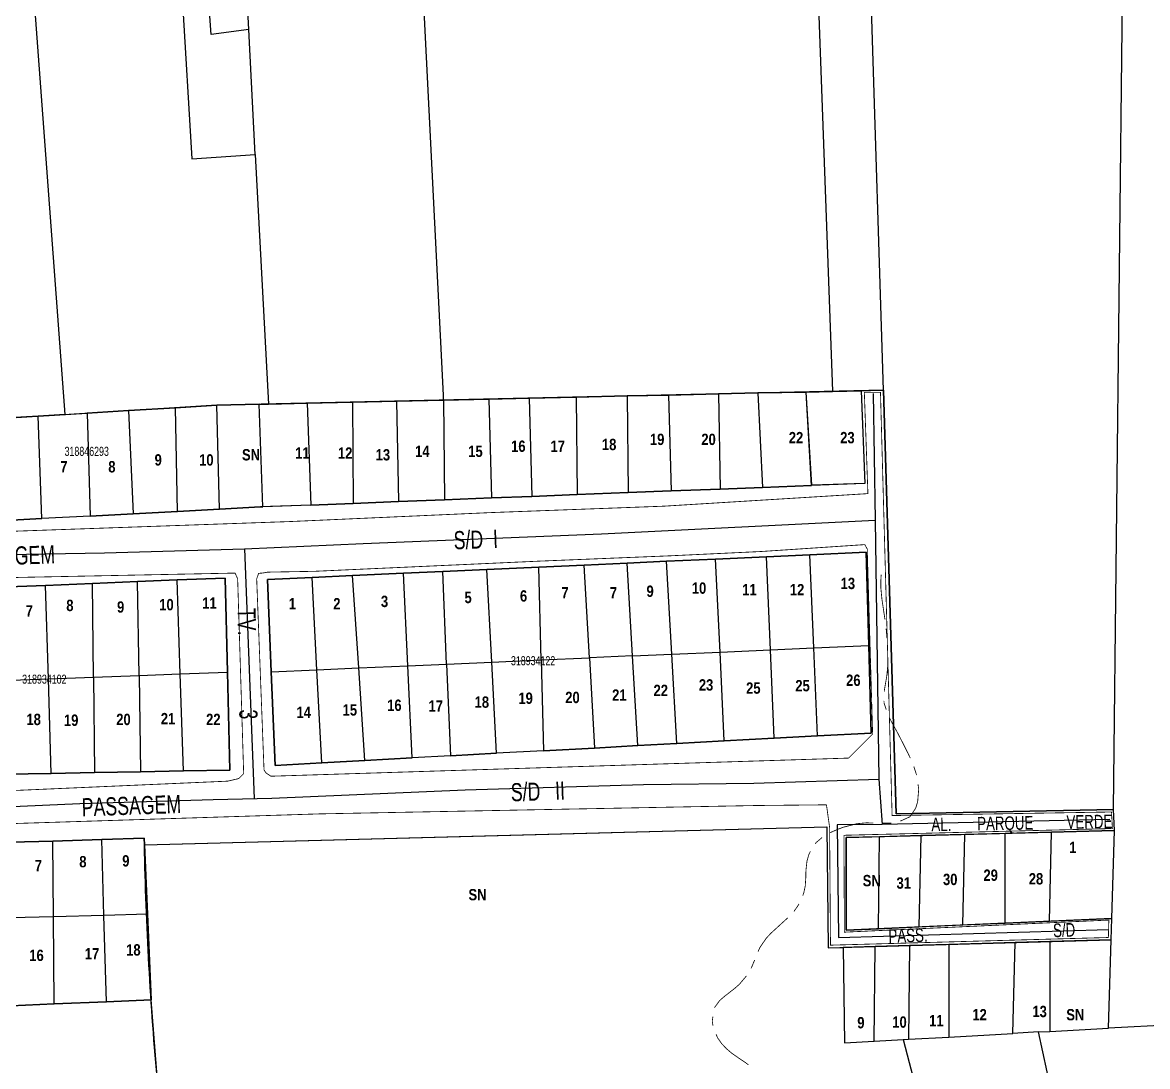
# Model space of a CAD drawing. Extents: x 204834 to 208707, y 4853033 to 4855981.
# Drawn here: x 206989.1 to 207237.4, y 4853194.2 to 4853424.5 of the extents above; entities that cross this region are included whole.
import ezdxf
from ezdxf.enums import TextEntityAlignment as Align

# ---------------------------------------------------------------- set-up
doc = ezdxf.new("R2010")
doc.units = 0
doc.header["$LTSCALE"] = 1.5
doc.header["$MEASUREMENT"] = 0
doc.linetypes.add('PHANTOMX2', pattern=[5, 2.5, -0.5, 0.5, -0.5, 0.5, -0.5])
for name, color, linetype in [('CD-MALHA-LOTES', 40, 'CONTINUOUS'), ('CD_TXT_QUADRA', 7, 'CONTINUOUS'), ('HD-CURSO-INTER', 170, 'CONTINUOUS'), ('RU-QUADRAS', 6, 'CONTINUOUS'), ('SV-EIXO-RUA-N-PAV', 6, 'CONTINUOUS'), ('SV-RUA-NAO-PAV-S-GUIA-C-GUIA', 7, 'PHANTOMX2'), ('SV-TXT-RUA-N-PAV-S-GUIA-C-GUIA', 7, 'CONTINUOUS'), ('Th_NmrPort', 7, 'CONTINUOUS')]:
    doc.layers.add(name, color=color, linetype=linetype)
doc.styles.add('ARIAL', font='ARIAL.TTF')
doc.styles.get("Standard").update_dxf_attribs({"font": 'swisscbo.ttf'})

msp = doc.modelspace()

# ---------------------------------------------------------------- linework, layer by layer
at = {"layer": 'CD-MALHA-LOTES', "linetype": 'Continuous'}
for p, q in [((207164.12, 4853445.63), (207167.91, 4853343.19)), ((207179.12, 4853343.44), (207175.89, 4853445.78)), ((207229.88, 4853250.96), (207232.1, 4853446.06)), ((207082.05, 4853342.31), (207077.01, 4853442.01)), ((207039.06, 4853422.98), (207038.21, 4853439.34)), ((207023.86, 4853438.35), (207026.48, 4853394.48)), ((207030.75, 4853421.87), (207029.57, 4853438.74)), ((206991.18, 4853436.11), (206998.48, 4853338.08)), ((207039.06, 4853422.98), (207030.75, 4853421.87)), ((207040.51, 4853395.43), (207039.06, 4853422.98)), ((207026.48, 4853394.48), (207040.51, 4853395.43)), ((207040.51, 4853395.43), (207043.4, 4853340.35)), ((207082.06, 4853341.23), (207082.05, 4853342.31)), ((207131.67, 4853342.36), (207122.57, 4853342.15)), ((207142.72, 4853342.61), (207131.67, 4853342.36)), ((207131.67, 4853342.36), (207132.3, 4853321.2)), ((207151.4, 4853342.81), (207142.72, 4853342.61)), ((207142.72, 4853342.61), (207143.12, 4853321.62)), ((207162.07, 4853343), (207151.4, 4853342.81)), ((207151.4, 4853342.81), (207152.43, 4853321.99)), ((207162.07, 4853343), (207167.91, 4853343.19)), ((207167.91, 4853343.19), (207173.51, 4853343.27)), ((207173.51, 4853343.27), (207179.12, 4853343.44)), ((207022.92, 4853339.56), (207032.02, 4853340.1)), ((207041.35, 4853340.31), (207032.02, 4853340.1)), ((207032.63, 4853317.18), (207032.02, 4853340.1)), ((207041.35, 4853340.31), (207043.4, 4853340.35)), ((207042.15, 4853317.68), (207041.35, 4853340.31)), ((207043.4, 4853340.35), (207051.98, 4853340.55)), ((207061.92, 4853340.77), (207051.98, 4853340.55)), ((207051.98, 4853340.55), (207052.78, 4853318.09)), ((207071.68, 4853340.99), (207061.92, 4853340.77)), ((207061.92, 4853340.77), (207062.13, 4853318.46)), ((207082.06, 4853341.23), (207071.68, 4853340.99)), ((207071.68, 4853340.99), (207072.08, 4853318.85)), ((207092.05, 4853341.46), (207082.06, 4853341.23)), ((207082.06, 4853341.23), (207082.27, 4853319.25)), ((207100.92, 4853341.66), (207092.05, 4853341.46)), ((207092.05, 4853341.46), (207092.66, 4853319.65)), ((207111.3, 4853341.9), (207100.92, 4853341.66)), ((207100.92, 4853341.66), (207101.54, 4853320)), ((207122.57, 4853342.15), (207111.3, 4853341.9)), ((207111.3, 4853341.9), (207111.51, 4853320.39)), ((207122.57, 4853342.15), (207122.77, 4853320.83)), ((206992.61, 4853337.73), (206981.99, 4853337.09)), ((206998.48, 4853338.08), (206992.61, 4853337.73)), ((206998.48, 4853338.08), (207003.42, 4853338.38)), ((207012.55, 4853338.93), (207003.42, 4853338.38)), ((207022.92, 4853339.56), (207012.55, 4853338.93)), ((207012.55, 4853338.93), (207013.55, 4853316.16)), ((207023.32, 4853316.68), (207022.92, 4853339.56)), ((207092.66, 4853319.65), (207101.54, 4853320)), ((207101.54, 4853320), (207111.51, 4853320.39)), ((207111.51, 4853320.39), (207122.77, 4853320.83)), ((207122.77, 4853320.83), (207132.3, 4853321.2)), ((207132.3, 4853321.2), (207143.12, 4853321.62)), ((207143.12, 4853321.62), (207152.43, 4853321.99)), ((207032.63, 4853317.18), (207041.68, 4853317.66)), ((207041.68, 4853317.66), (207042.15, 4853317.68)), ((207052.78, 4853318.09), (207042.15, 4853317.68)), ((207052.78, 4853318.09), (207062.13, 4853318.46)), ((207062.13, 4853318.46), (207072.08, 4853318.85)), ((207072.08, 4853318.85), (207082.27, 4853319.25)), ((207082.27, 4853319.25), (207092.66, 4853319.65)), ((207013.55, 4853316.16), (207023.32, 4853316.68)), ((207023.32, 4853316.68), (207032.63, 4853317.18)), ((207122.6, 4853305.29), (207113.07, 4853304.85)), ((207131.27, 4853305.68), (207122.6, 4853305.29)), ((207123.78, 4853284.81), (207122.6, 4853305.29)), ((207142.1, 4853306.17), (207131.27, 4853305.68)), ((207132.44, 4853285.19), (207131.27, 4853305.68)), ((207153.35, 4853306.68), (207142.1, 4853306.17)), ((207143.06, 4853285.65), (207142.1, 4853306.17)), ((207162.87, 4853307.11), (207153.35, 4853306.68)), ((207154.2, 4853286.14), (207153.35, 4853306.68)), ((207163.74, 4853286.56), (207162.87, 4853307.11)), ((207073.21, 4853303.04), (207061.98, 4853302.53)), ((207081.88, 4853303.44), (207073.21, 4853303.04)), ((207074.16, 4853282.64), (207073.21, 4853303.04)), ((207091.62, 4853303.88), (207081.88, 4853303.44)), ((207082.72, 4853283.02), (207081.88, 4853303.44)), ((207103.08, 4853304.4), (207091.62, 4853303.88)), ((207092.68, 4853283.45), (207091.62, 4853303.88)), ((207113.07, 4853304.85), (207103.08, 4853304.4)), ((207103.61, 4853283.93), (207103.08, 4853304.4)), ((207114.25, 4853284.39), (207113.07, 4853304.85)), ((206994.2, 4853300.37), (206983.81, 4853299.95)), ((207004.57, 4853300.8), (206994.2, 4853300.37)), ((206994.83, 4853279.76), (206994.2, 4853300.37)), ((207014.54, 4853301.2), (207004.57, 4853300.8)), ((207004.78, 4853280.13), (207004.57, 4853300.8)), ((207023.23, 4853301.56), (207014.54, 4853301.2)), ((207014.85, 4853280.51), (207014.54, 4853301.2)), ((207023.94, 4853280.86), (207023.23, 4853301.56)), ((207061.98, 4853302.53), (207053.08, 4853302.13)), ((207054.12, 4853281.77), (207053.08, 4853302.13)), ((207063.33, 4853282.17), (207061.98, 4853302.53)), ((207132.44, 4853285.19), (207143.06, 4853285.65)), ((207143.06, 4853285.65), (207154.2, 4853286.14)), ((207143.97, 4853266.04), (207143.06, 4853285.65)), ((207154.2, 4853286.14), (207163.74, 4853286.56)), ((207155.01, 4853266.64), (207154.2, 4853286.14)), ((207163.74, 4853286.56), (207175.89, 4853287.09)), ((207164.56, 4853267.16), (207163.74, 4853286.56)), ((207176.41, 4853267.8), (207175.89, 4853287.09)), ((207074.16, 4853282.64), (207082.72, 4853283.02)), ((207082.72, 4853283.02), (207092.68, 4853283.45)), ((207082.72, 4853283.02), (207083.55, 4853262.77)), ((207092.68, 4853283.45), (207103.61, 4853283.93)), ((207103.61, 4853283.93), (207114.25, 4853284.39)), ((207103.61, 4853283.93), (207104.13, 4853263.88)), ((207123.78, 4853284.81), (207114.25, 4853284.39)), ((207114.25, 4853284.39), (207115.39, 4853264.49)), ((207123.78, 4853284.81), (207132.44, 4853285.19)), ((207124.92, 4853265.01), (207123.78, 4853284.81)), ((207133.56, 4853265.48), (207132.44, 4853285.19)), ((207004.78, 4853280.13), (207014.85, 4853280.51)), ((207014.85, 4853280.51), (207023.94, 4853280.86)), ((207014.85, 4853280.51), (207015.17, 4853259.25)), ((207023.94, 4853280.86), (207034.36, 4853281.25)), ((207024.68, 4853259.43), (207023.94, 4853280.86)), ((207044.02, 4853281.33), (207054.12, 4853281.77)), ((207044.02, 4853281.33), (207044.89, 4853260.67)), ((207054.12, 4853281.77), (207063.33, 4853282.17)), ((207055.18, 4853261.23), (207054.12, 4853281.77)), ((207063.33, 4853282.17), (207074.16, 4853282.64)), ((207064.7, 4853261.74), (207063.33, 4853282.17)), ((206984.54, 4853279.37), (206994.83, 4853279.76)), ((206994.83, 4853279.76), (207004.78, 4853280.13)), ((206995.46, 4853258.9), (206994.83, 4853279.76)), ((207004.78, 4853280.13), (207004.99, 4853259.07)), ((207124.92, 4853265.01), (207133.56, 4853265.48)), ((207133.56, 4853265.48), (207143.97, 4853266.04)), ((207143.97, 4853266.04), (207155.01, 4853266.64)), ((207155.01, 4853266.64), (207164.56, 4853267.16)), ((207164.56, 4853267.16), (207176.41, 4853267.8)), ((207104.13, 4853263.88), (207115.39, 4853264.49)), ((207115.39, 4853264.49), (207124.92, 4853265.01)), ((207044.89, 4853260.67), (207055.18, 4853261.23)), ((207055.18, 4853261.23), (207064.7, 4853261.74)), ((206985.28, 4853258.72), (206995.46, 4853258.9)), ((206995.46, 4853258.9), (207004.99, 4853259.07)), ((207004.99, 4853259.07), (207015.17, 4853259.25)), ((207015.17, 4853259.25), (207024.68, 4853259.43)), ((207230.13, 4853246.31), (207229.88, 4853250.96)), ((207091.08, 4853245.14), (207166.67, 4853247.1)), ((207166.67, 4853247.1), (207166.93, 4853220.39)), ((207206.02, 4853245.67), (207197.1, 4853245.43)), ((207216.22, 4853245.94), (207206.02, 4853245.67)), ((207206.02, 4853225.87), (207206.02, 4853245.67)), ((207215.74, 4853226.3), (207216.22, 4853245.94)), ((207230.13, 4853246.31), (207216.22, 4853245.94)), ((207229.55, 4853226.91), (207230.13, 4853246.31)), ((206995.84, 4853243.97), (206986.45, 4853243.69)), ((207006.62, 4853244.3), (206995.84, 4853243.97)), ((206995.97, 4853227.27), (206995.84, 4853243.97)), ((207015.97, 4853244.58), (207006.62, 4853244.3)), ((207007.1, 4853227.57), (207006.62, 4853244.3)), ((207016.02, 4853243.1), (207015.97, 4853244.58)), ((207016.02, 4853243.1), (207091.08, 4853245.14)), ((207016.69, 4853227.83), (207016.02, 4853243.1)), ((207178.24, 4853244.93), (207170.91, 4853244.74)), ((207170.91, 4853244.74), (207170.91, 4853224.32)), ((207178, 4853224.63), (207178.24, 4853244.93)), ((207187.4, 4853245.18), (207178.24, 4853244.93)), ((207187.4, 4853245.18), (207186.92, 4853225.03)), ((207197.1, 4853245.43), (207187.4, 4853245.18)), ((207196.61, 4853225.46), (207197.1, 4853245.43)), ((206995.97, 4853227.27), (206986.52, 4853227.01)), ((207007.1, 4853227.57), (206995.97, 4853227.27)), ((206996.13, 4853208.05), (206995.97, 4853227.27)), ((207016.69, 4853227.83), (207007.1, 4853227.57)), ((207007.65, 4853208.53), (207007.1, 4853227.57)), ((207017.5, 4853208.94), (207016.69, 4853227.83)), ((207196.61, 4853225.46), (207206.02, 4853225.87)), ((207206.02, 4853225.87), (207215.74, 4853226.3)), ((207215.74, 4853226.3), (207229.55, 4853226.91)), ((207229.41, 4853222.2), (207229.55, 4853226.91)), ((207170.91, 4853224.32), (207178, 4853224.63)), ((207178, 4853224.63), (207186.92, 4853225.03)), ((207186.92, 4853225.03), (207196.61, 4853225.46)), ((207177.3, 4853220.69), (207170.24, 4853220.49)), ((207177.06, 4853199.82), (207177.3, 4853220.69)), ((207184.9, 4853220.91), (207177.3, 4853220.69)), ((207184.9, 4853220.91), (207184.65, 4853200.24)), ((207193.55, 4853221.16), (207184.9, 4853220.91)), ((207208.19, 4853221.59), (207193.55, 4853221.16)), ((207193.55, 4853221.16), (207193.55, 4853200.74)), ((207207.71, 4853201.53), (207208.19, 4853221.59)), ((207215.82, 4853221.81), (207208.19, 4853221.59)), ((207229.41, 4853222.2), (207215.82, 4853221.81)), ((207215.82, 4853221.81), (207215.82, 4853201.98)), ((207228.82, 4853202.71), (207229.41, 4853222.2)), ((207166.93, 4853220.39), (207170.24, 4853220.49)), ((207170.24, 4853220.49), (207170.5, 4853199.45)), ((206996.13, 4853208.05), (207007.65, 4853208.53)), ((207007.65, 4853208.53), (207017.5, 4853208.94)), ((207019, 4853190.17), (207017.5, 4853208.94)), ((206986.6, 4853207.65), (206996.13, 4853208.05)), ((207256.97, 4853204.1), (207228.82, 4853202.71)), ((207193.55, 4853200.74), (207207.71, 4853201.53)), ((207213.37, 4853201.85), (207207.71, 4853201.53)), ((207213.37, 4853201.85), (207215.82, 4853201.98)), ((207237.29, 4853091.16), (207213.37, 4853201.85)), ((207215.82, 4853201.98), (207228.82, 4853202.71)), ((207170.5, 4853199.45), (207177.06, 4853199.82)), ((207177.06, 4853199.82), (207183.47, 4853200.18)), ((207183.47, 4853200.18), (207184.65, 4853200.24)), ((207183.47, 4853200.18), (207195.05, 4853156.2)), ((207184.65, 4853200.24), (207193.55, 4853200.74))]:
    msp.add_line(p, q, dxfattribs=at)
for points in [[(207152.43, 4853321.99), (207163.27, 4853322.41), (207162.07, 4853343)], [(207173.51, 4853343.27), (207174.23, 4853343.28), (207175.02, 4853322.87), (207163.3, 4853322.44), (207162.07, 4853343)], [(207179.12, 4853343.44), (207181.95, 4853249.94), (207229.88, 4853250.96)], [(206993.42, 4853315.09), (206992.61, 4853337.73)], [(207003.42, 4853338.38), (207004.04, 4853315.66)], [(206982.82, 4853314.53), (206993.42, 4853315.09)], [(207004.04, 4853315.66), (206993.42, 4853315.09)], [(207004.04, 4853315.66), (207013.55, 4853316.16)], [(207175.89, 4853287.09), (207175.34, 4853307.68), (207162.87, 4853307.11)], [(207034.36, 4853281.25), (207033.84, 4853301.99), (207023.23, 4853301.56)], [(207053.08, 4853302.13), (207043.16, 4853301.68), (207044.02, 4853281.33)], [(207093.73, 4853263.32), (207092.68, 4853283.45)], [(207024.68, 4853259.43), (207034.91, 4853259.61), (207034.36, 4853281.25)], [(207075.1, 4853262.31), (207074.16, 4853282.64)], [(207083.55, 4853262.77), (207093.73, 4853263.32)], [(207104.13, 4853263.88), (207093.73, 4853263.32)], [(207064.7, 4853261.74), (207075.1, 4853262.31)], [(207083.55, 4853262.77), (207075.1, 4853262.31)]]:
    msp.add_lwpolyline(points, dxfattribs=at)
at = {"layer": 'HD-CURSO-INTER', "const_width": 0.18}
for points in [[(207178.63, 4853302.75), (207178.57, 4853301.75)], [(207178.57, 4853301.75), (207178.54, 4853301.24)], [(207178.54, 4853301.24), (207178.56, 4853299.75)], [(207178.56, 4853299.75), (207178.56, 4853299.74)], [(207178.56, 4853299.74), (207178.75, 4853297.76)], [(207178.75, 4853297.76), (207178.79, 4853297.33)], [(207178.79, 4853297.33), (207179.17, 4853294.79)], [(207179.17, 4853294.79), (207179.23, 4853294.36)], [(207179.23, 4853294.36), (207179.32, 4853293.8)], [(207179.32, 4853293.8), (207179.46, 4853292.88)], [(207179.46, 4853292.88), (207179.47, 4853292.81)], [(207179.72, 4853290.83), (207179.72, 4853290.82)], [(207179.72, 4853290.82), (207179.81, 4853289.83)], [(207179.81, 4853289.83), (207179.86, 4853289.32)], [(207179.86, 4853289.32), (207179.89, 4853288.84)], [(207180.01, 4853286.84), (207180.04, 4853286.29)], [(207180.04, 4853286.29), (207180.08, 4853283.84)], [(207180.08, 4853283.3), (207180.02, 4853281.84)], [(207180.08, 4853283.84), (207180.08, 4853283.3)], [(207179.85, 4853280.29), (207179.61, 4853278.87)], [(207179.91, 4853280.85), (207179.85, 4853280.29)], [(207180.01, 4853281.8), (207179.91, 4853280.85)], [(207180.02, 4853281.84), (207180.01, 4853281.8)], [(207179.44, 4853277.89), (207179.33, 4853277.19)], [(207179.58, 4853278.7), (207179.44, 4853277.89)], [(207179.61, 4853278.87), (207179.58, 4853278.7)], [(207179.33, 4853277.19), (207179.32, 4853276.9)], [(207179.26, 4853274.9), (207179.25, 4853274.46)], [(207179.25, 4853274.46), (207179.74, 4853272.98)], [(207180.46, 4853271.12), (207180.9, 4853270.29)], [(207180.9, 4853270.29), (207181.89, 4853268.48)], [(207181.89, 4853268.48), (207182.08, 4853268.14)], [(207182.08, 4853268.14), (207183.29, 4853265.82)], [(207183.29, 4853265.82), (207183.46, 4853265.49)], [(207183.46, 4853265.49), (207184.19, 4853264.04)], [(207184.19, 4853264.04), (207184.55, 4853263.33)], [(207184.55, 4853263.33), (207185.06, 4853262.24)], [(207185.83, 4853260.4), (207186.45, 4853258.49)], [(207186.75, 4853256.52), (207186.89, 4853255.53)], [(207186.91, 4853255.42), (207186.75, 4853253.53)], [(207186.89, 4853255.53), (207186.91, 4853255.42)], [(207186.75, 4853253.53), (207186.69, 4853252.72)], [(207186.24, 4853251.22), (207185.34, 4853249.88)], [(207186.35, 4853251.59), (207186.24, 4853251.22)], [(207186.69, 4853252.72), (207186.35, 4853251.59)], [(207175.27, 4853247.98), (207173.91, 4853247.85)], [(207175.91, 4853247.97), (207175.27, 4853247.98)], [(207176.91, 4853247.94), (207175.91, 4853247.97)], [(207180.71, 4853247.91), (207178.91, 4853247.91)], [(207180.9, 4853247.94), (207180.71, 4853247.91)], [(207184.96, 4853249.32), (207182.84, 4853248.36)], [(207185.34, 4853249.88), (207184.96, 4853249.32)], [(207168.91, 4853246.5), (207167.26, 4853245.77)], [(207169.09, 4853246.57), (207168.91, 4853246.5)], [(207170.34, 4853247.04), (207169.09, 4853246.57)], [(207170.99, 4853247.2), (207170.34, 4853247.04)], [(207173.25, 4853247.79), (207170.99, 4853247.2)], [(207173.91, 4853247.85), (207173.25, 4853247.79)], [(207164.28, 4853243.65), (207164.08, 4853243.39)], [(207164.8, 4853244.08), (207164.28, 4853243.65)], [(207165.56, 4853244.73), (207164.8, 4853244.08)], [(207162.7, 4853241.08), (207162.33, 4853239.84)], [(207163.01, 4853241.71), (207162.7, 4853241.08)], [(207162.26, 4853239.62), (207162.06, 4853237.86)], [(207162.33, 4853239.84), (207162.26, 4853239.62)], [(207162, 4853236.03), (207161.92, 4853234.86)], [(207162.01, 4853236.86), (207162, 4853236.03)], [(207162.02, 4853237.53), (207162.01, 4853236.86)], [(207162.06, 4853237.86), (207162.02, 4853237.53)], [(207161.87, 4853234.02), (207161.62, 4853232.89)], [(207161.92, 4853234.86), (207161.87, 4853234.02)], [(207161.55, 4853232.55), (207161.32, 4853231.94)], [(207161.62, 4853232.89), (207161.55, 4853232.55)], [(207159.44, 4853228.53), (207159.38, 4853228.47)], [(207159.96, 4853229.28), (207159.44, 4853228.53)], [(207160.31, 4853229.78), (207159.96, 4853229.28)], [(207160.49, 4853230.13), (207160.31, 4853229.78)], [(207156.52, 4853225.67), (207156.19, 4853225.37)], [(207158, 4853227.02), (207156.52, 4853225.67)], [(207154.26, 4853223.6), (207153.63, 4853222.92)], [(207154.31, 4853223.65), (207154.26, 4853223.6)], [(207156.19, 4853225.37), (207154.31, 4853223.65)], [(207153.23, 4853222.48), (207151.87, 4853220.5)], [(207153.63, 4853222.92), (207153.23, 4853222.48)], [(207151.86, 4853220.49), (207151.46, 4853219.59)], [(207151.87, 4853220.5), (207151.86, 4853220.49)], [(207149.99, 4853216.03), (207149.92, 4853215.89)], [(207150.32, 4853216.81), (207149.99, 4853216.03)], [(207150.57, 4853217.42), (207150.32, 4853216.81)], [(207150.7, 4853217.74), (207150.57, 4853217.42)], [(207148.88, 4853214.2), (207147.59, 4853212.67)], [(207146.22, 4853211.4), (207144.54, 4853210.09)], [(207146.88, 4853211.97), (207146.22, 4853211.4)], [(207147.37, 4853212.4), (207146.88, 4853211.97)], [(207147.59, 4853212.67), (207147.37, 4853212.4)], [(207142.99, 4853208.79), (207141.82, 4853207.2)], [(207143.01, 4853208.81), (207142.99, 4853208.79)], [(207144.15, 4853209.8), (207143.01, 4853208.81)], [(207144.54, 4853210.09), (207144.15, 4853209.8)], [(207141.35, 4853204.24), (207141.34, 4853204.2)], [(207141.34, 4853204.2), (207141.51, 4853203.26)], [(207141.49, 4853205.23), (207141.35, 4853204.24)], [(207142.17, 4853201.38), (207142.54, 4853200.54)], [(207142.54, 4853200.54), (207143.16, 4853199.66)], [(207143.16, 4853199.66), (207143.41, 4853199.3)], [(207143.41, 4853199.3), (207143.8, 4853198.89)], [(207143.8, 4853198.89), (207144.45, 4853198.19)], [(207144.45, 4853198.19), (207145.24, 4853197.51)], [(207145.24, 4853197.51), (207145.6, 4853197.21)], [(207145.6, 4853197.21), (207146.85, 4853196.33)], [(207146.85, 4853196.33), (207147.23, 4853196.07)], [(207147.23, 4853196.07), (207147.68, 4853195.77)], [(207147.68, 4853195.77), (207148.48, 4853195.24)], [(207148.48, 4853195.24), (207149.32, 4853194.62)]]:
    msp.add_lwpolyline(points, dxfattribs=at)
at = {"layer": 'RU-QUADRAS', "color": 6, "linetype": 'Continuous'}
msp.add_lwpolyline([(206956.58, 4853189.67), (207019, 4853190.17, -0.018372), (207016.03, 4853243.1), (207166.67, 4853247.1), (207166.93, 4853220.39), (207229.41, 4853222.2), (207229.55, 4853226.91), (207170.91, 4853224.32), (207170.91, 4853244.74), (207230.13, 4853246.31), (207229.88, 4853250.96), (207181.95, 4853249.94), (207179.12, 4853343.44), (207032.02, 4853340.1), (206911.96, 4853332.56)], format="xyb", dxfattribs=at)
at = {"layer": 'RU-QUADRAS', "linetype": 'Continuous'}
for points in [[(206981.99, 4853337.09), (206992.61, 4853337.73), (207003.42, 4853338.38), (207012.55, 4853338.93), (207022.92, 4853339.56), (207032.02, 4853340.1), (207041.35, 4853340.31), (207051.98, 4853340.55), (207061.92, 4853340.77), (207071.68, 4853340.99), (207082.06, 4853341.23), (207092.05, 4853341.46), (207100.92, 4853341.66), (207111.3, 4853341.9), (207122.57, 4853342.15), (207131.67, 4853342.36), (207142.72, 4853342.61), (207151.4, 4853342.81), (207162.07, 4853343), (207167.91, 4853343.16), (207174.23, 4853343.28), (207175.02, 4853322.87), (207163.27, 4853322.41), (207152.43, 4853321.99), (207143.12, 4853321.62), (207132.3, 4853321.2), (207122.77, 4853320.83), (207111.51, 4853320.39), (207101.54, 4853320), (207092.66, 4853319.65), (207082.27, 4853319.25), (207072.08, 4853318.85), (207062.13, 4853318.46), (207052.78, 4853318.09), (207041.68, 4853317.66), (207032.63, 4853317.18), (207023.32, 4853316.68), (207013.55, 4853316.16), (207004.04, 4853315.66), (206993.42, 4853315.09), (206973.35, 4853314.02)], [(206983.81, 4853299.95), (206994.2, 4853300.37), (207004.57, 4853300.8), (207014.54, 4853301.2), (207023.23, 4853301.56), (207033.84, 4853301.99), (207034.36, 4853281.25), (207034.91, 4853259.61), (207024.68, 4853259.43), (207015.17, 4853259.25), (207004.99, 4853259.07), (206995.46, 4853258.9), (206985.28, 4853258.72)]]:
    msp.add_lwpolyline(points, dxfattribs=at)
for points in [[(207043.16, 4853301.68), (207053.08, 4853302.13), (207061.98, 4853302.53), (207073.21, 4853303.04), (207081.88, 4853303.44), (207091.62, 4853303.88), (207103.08, 4853304.4), (207113.07, 4853304.85), (207122.6, 4853305.29), (207131.27, 4853305.68), (207142.1, 4853306.17), (207153.35, 4853306.68), (207162.87, 4853307.11), (207175.34, 4853307.68), (207175.89, 4853287.09), (207176.41, 4853267.8), (207164.56, 4853267.16), (207155.01, 4853266.64), (207143.97, 4853266.04), (207133.56, 4853265.48), (207124.92, 4853265.01), (207115.39, 4853264.49), (207104.13, 4853263.88), (207093.73, 4853263.32), (207083.55, 4853262.77), (207075.1, 4853262.31), (207064.7, 4853261.74), (207055.18, 4853261.23), (207044.89, 4853260.67), (207044.02, 4853281.33), (207043.16, 4853301.68)], [(206926.17, 4853236.85), (206927.29, 4853236.93), (206926.91, 4853241.93), (206955.61, 4853242.75), (206966.95, 4853243.09), (206976.31, 4853243.38), (206986.45, 4853243.69), (206995.84, 4853243.97), (207006.62, 4853244.3), (207015.97, 4853244.58), (207016.03, 4853243.1), (207016.69, 4853227.83), (207017.5, 4853208.94), (207007.65, 4853208.53), (206996.13, 4853208.05), (206986.6, 4853207.65), (206976.61, 4853207.24), (206967.98, 4853206.88), (206955.61, 4853206.36), (206929.37, 4853205.46), (206929.21, 4853214.87), (206927.51, 4853231.68), (206926.54, 4853231.58), (206926.17, 4853236.85)]]:
    msp.add_lwpolyline(points, close=True, dxfattribs=at)
at = {"layer": 'SV-EIXO-RUA-N-PAV'}
for points in [[(207176.84, 4853342.66), (207177.33, 4853314.77), (207178.12, 4853257.6), (207178.82, 4853247.61)], [(206955.61, 4853306.64), (207007.19, 4853307.53), (207038.15, 4853308.43), (207064.29, 4853309.63), (207116.89, 4853311.74), (207177.33, 4853314.77)], [(207038.15, 4853308.43), (207040.27, 4853253.34)], [(206955.61, 4853250.17), (207001.78, 4853252.23), (207031.24, 4853253.13), (207044.16, 4853253.43), (207086.84, 4853255.24), (207126.21, 4853256.44), (207150.55, 4853256.74), (207178.12, 4853257.6)], [(207229.06, 4853248.7), (207178.82, 4853247.61), (207168.93, 4853247.51), (207169.22, 4853222.69), (207228.77, 4853224.47)]]:
    msp.add_lwpolyline(points, dxfattribs=at)
at = {"layer": 'SV-RUA-NAO-PAV-S-GUIA-C-GUIA', "const_width": 0.18}
for points in [[(206955.61, 4853311.32), (206986.6, 4853312.29), (207048.24, 4853314.45), (207092.36, 4853316.42), (207130.67, 4853317.84), (207175.7, 4853320.61), (207174.91, 4853342.96), (207178.47, 4853342.96), (207181.04, 4853249.59), (207229.46, 4853250.38), (207229.66, 4853246.72), (207170.41, 4853245.24), (207170.51, 4853223.87), (207228.87, 4853226.54), (207228.77, 4853222.69), (207167.44, 4853221), (207167.24, 4853247.02), (207166.55, 4853251.96)], [(206955.61, 4853301.47), (207036.05, 4853303.08), (207036.61, 4853301.82), (207037.94, 4853258.82), (207036.82, 4853257.74), (207034.38, 4853257.18), (206955.61, 4853253.73)], [(207166.55, 4853251.96), (207151.12, 4853251.81), (207054.6, 4853249.96), (206955.61, 4853246.83)]]:
    msp.add_lwpolyline(points, dxfattribs=at)
msp.add_lwpolyline([(207175.01, 4853309.36), (207152.15, 4853307.84), (207132.03, 4853306.89), (207103.03, 4853305.71), (207053.49, 4853303.47), (207043.26, 4853303.29), (207042.12, 4853303.09), (207041.23, 4853303.02), (207040.81, 4853301.8), (207042.43, 4853259.65), (207042.9, 4853258.96), (207043.96, 4853258.27), (207151.12, 4853261.63), (207171.44, 4853262.27), (207176.74, 4853267.59), (207175.55, 4853308.39)], close=True, dxfattribs=at)

# ---------------------------------------------------------------- texts
at = {"layer": 'CD_TXT_QUADRA', "linetype": 'Continuous', "style": 'ARIAL', "width": 0.7}
for s, p in [('318846293', (207003.3, 4853329.94)), ('318934122', (207101.81, 4853283.75)), ('318934102', (206993.95, 4853279.68))]:
    msp.add_text(s, height=2, dxfattribs=at).set_placement(p, align=Align.MIDDLE)
at = {"layer": 'SV-TXT-RUA-N-PAV-S-GUIA-C-GUIA', "style": 'ARIAL', "width": 0.7}
for s, height, rotation, p in [('PASSAGEM                                                                                 S/D  I', 4, 2, (206974.44, 4853304.47)), ('TV.               3', 4, 271, (207036.58, 4853295.36)), ('PASSAGEM                                                                   S/D   II', 4, 2, (207002.26, 4853249.4)), ('AL.       PARQUE         VERDE', 3, 1, (207189.73, 4853246.12)), ('PASS.                                  S/D', 3, 2, (207180.28, 4853221.48))]:
    msp.add_text(s, height=height, rotation=rotation, dxfattribs=at).set_placement(p)
at = {"layer": 'Th_NmrPort', "color": 1}
for s, p in [('18', (207117, 4853331.45)), ('19', (207127.6, 4853332.58)), ('20', (207138.94, 4853332.58)), ('22', (207158.24, 4853332.96)), ('23', (207169.58, 4853332.96)), ('SN', (207037.57, 4853329.18)), ('11', (207049.3, 4853329.56)), ('12', (207058.75, 4853329.56)), ('13', (207067.07, 4853329.18)), ('14', (207075.77, 4853329.94)), ('15', (207087.5, 4853329.94)), ('16', (207096.96, 4853331.07)), ('17', (207105.66, 4853331.07)), ('7', (206997.47, 4853326.54)), ('8', (207008.06, 4853326.54)), ('9', (207018.28, 4853328.05)), ('10', (207028.11, 4853328.05)), ('9', (207126.84, 4853299.08)), ('10', (207136.84, 4853299.77)), ('11', (207147.96, 4853299.42)), ('12', (207158.47, 4853299.42)), ('13', (207169.68, 4853300.8)), ('11', (207028.79, 4853296.46)), ('3', (207068.23, 4853296.84)), ('5', (207086.67, 4853297.7)), ('6', (207098.91, 4853298.04)), ('7', (207108.05, 4853298.73)), ('7', (207118.74, 4853298.73)), ('7', (206989.83, 4853294.74)), ('8', (206998.79, 4853295.95)), ('9', (207010, 4853295.6)), ('10', (207019.31, 4853296.12)), ('1', (207047.89, 4853296.32)), ('2', (207057.71, 4853296.32)), ('26', (207170.89, 4853279.44)), ('22', (207128.39, 4853277.2)), ('23', (207138.39, 4853278.41)), ('25', (207148.82, 4853277.72)), ('25', (207159.68, 4853278.24)), ('18', (207088.91, 4853274.62)), ('19', (207098.57, 4853275.48)), ('20', (207108.91, 4853275.65)), ('21', (207119.25, 4853276.17)), ('14', (207049.61, 4853272.38)), ('15', (207059.78, 4853272.9)), ('16', (207069.61, 4853273.93)), ('17', (207078.74, 4853273.76)), ('18', (206990, 4853270.8)), ('19', (206998.28, 4853270.63)), ('20', (207009.82, 4853270.8)), ('21', (207019.65, 4853270.97)), ('22', (207029.65, 4853270.8)), ('1', (207220.12, 4853242.56)), ('8', (207001.66, 4853239.42)), ('9', (207011.14, 4853239.6)), ('7', (206991.84, 4853238.56)), ('SN', (207174.55, 4853235.24)), ('31', (207182.01, 4853234.71)), ('30', (207192.27, 4853235.51)), ('29', (207201.2, 4853236.44)), ('28', (207211.2, 4853235.64)), ('SN', (207087.55, 4853232.14)), ('18', (207012.01, 4853219.96)), ('16', (206990.63, 4853218.76)), ('17', (207002.87, 4853219.1)), ('12', (207198.75, 4853205.67)), ('13', (207212, 4853206.37)), ('SN', (207219.48, 4853205.67)), ('9', (207173.36, 4853203.9)), ('10', (207181.08, 4853204.04)), ('11', (207189.21, 4853204.37))]:
    msp.add_text(s, height=2.5, dxfattribs=at).set_placement(p, align=Align.MIDDLE_LEFT)

doc.saveas('drawing.dxf')
